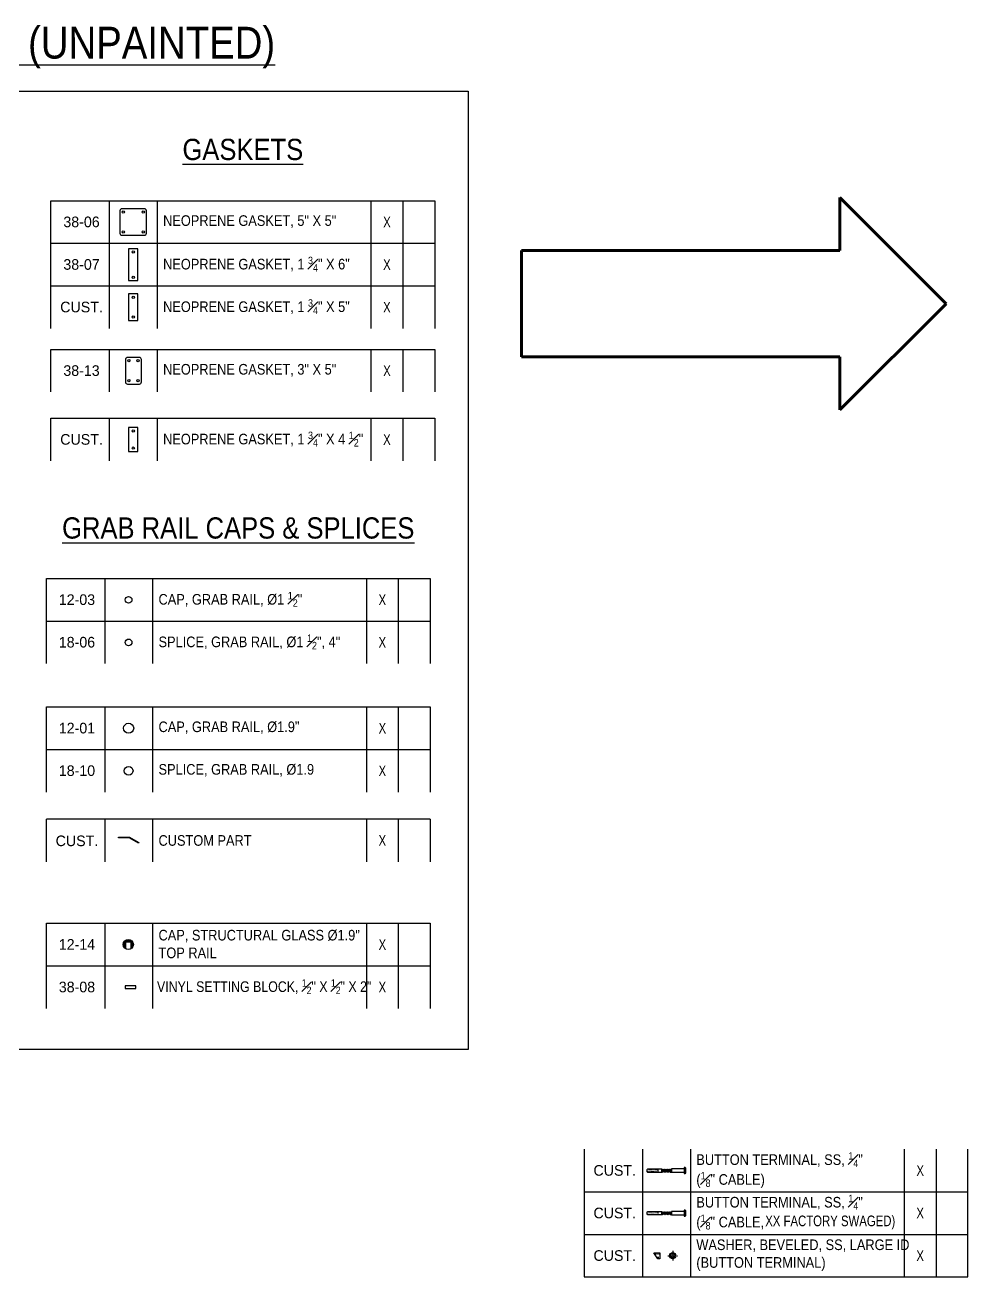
# Model space of a CAD drawing. Header units: inches. Extents: x -333 to 1223, y -450 to 45.
# Drawn here: x 756.2 to 933.8, y -190.4 to 45.4 of the extents above; entities that cross this region are included whole.
import ezdxf
from ezdxf.enums import TextEntityAlignment as Align

# ---------------------------------------------------------------- set-up
doc = ezdxf.new("R2010")
doc.units = ezdxf.units.IN
doc.header["$MEASUREMENT"] = 0
doc.linetypes.add('CENTERX2', pattern=[0.8, 0.5, -0.1, 0.1, -0.1])
doc.linetypes.add('HIDDEN2', pattern=[0.1875, 0.125, -0.0625])
for name, color, linetype in [('Dims', 1, 'Continuous'), ('NOTES', 7, 'Continuous'), ('PL', 252, 'Continuous')]:
    doc.layers.add(name, color=color, linetype=linetype)
doc.styles.add('Schedule', font='GOTHIC.TTF', dxfattribs={"width": 0.9})

# ---------------------------------------------------------------- blocks, each defined once
blk = doc.blocks.new('38-06-BLOCK-1')
for p, q in [((10.99, 0), (10.99, -8.01)), ((19.99, 0), (19.99, -8.01)), ((60.27, 0), (60.27, -8.01)), ((66.27, 0), (66.27, -8.01))]:
    blk.add_line(p, q)
blk.add_lwpolyline([(0, -8.01), (0, 0), (72.27, 0), (72.27, -8.01)])
blk.add_lwpolyline([(13.37, -6.51), (17.62, -6.51, 0.414214), (17.99, -6.13), (17.99, -1.88, 0.414214), (17.62, -1.51), (13.37, -1.51, 0.414214), (12.99, -1.88), (12.99, -6.13, 0.414214)], format="xyb", close=True)
for centre in [(13.62, -2.13), (17.37, -2.13), (13.62, -5.88), (17.37, -5.88)]:
    blk.add_circle(centre, 0.219)
at = {"layer": 'NOTES', "style": 'Schedule'}
blk.add_text('38-06', height=2, dxfattribs=at).set_placement((5.76, -3.98), align=Align.MIDDLE_CENTER)
at = {"layer": 'NOTES', "insert": (21.12, -3.92), "char_height": 2, "width": 39.1504, "attachment_point": 4, "style": 'Schedule'}
blk.add_mtext('\\A1;NEOPRENE GASKET, 5" X 5"', dxfattribs=at)
at = {"layer": 'NOTES', "style": 'Schedule', "width": 0.8}
blk.add_attdef('QTY', text='', height=2, dxfattribs=at).set_placement((63.27, -4.01), align=Align.MIDDLE_CENTER)
blk = doc.blocks.new('38-07-BLOCK-1')
for p, q in [((10.99, 0), (10.99, -8.01)), ((19.99, 0), (19.99, -8.01)), ((60.27, 0), (60.27, -8.01)), ((66.27, 0), (66.27, -8.01))]:
    blk.add_line(p, q)
blk.add_lwpolyline([(0, -8.01), (0, 0), (72.27, 0), (72.27, -8.01)])
blk.add_lwpolyline([(14.62, -7.01), (16.37, -7.01), (16.37, -1.01), (14.62, -1.01)], close=True)
for centre in [(15.49, -1.63), (15.49, -6.38)]:
    blk.add_circle(centre, 0.219)
at = {"layer": 'NOTES', "style": 'Schedule'}
blk.add_text('38-07', height=2, dxfattribs=at).set_placement((5.76, -3.98), align=Align.MIDDLE_CENTER)
at = {"layer": 'NOTES', "insert": (21.12, -3.92), "char_height": 2, "width": 39.1504, "attachment_point": 4, "style": 'Schedule'}
blk.add_mtext('\\A1;NEOPRENE GASKET, 1 {\\H0.7x;\\S3#4;}" X 6"', dxfattribs=at)
at = {"layer": 'NOTES', "style": 'Schedule', "width": 0.8}
blk.add_attdef('QTY', text='', height=2, dxfattribs=at).set_placement((63.27, -4.01), align=Align.MIDDLE_CENTER)
blk = doc.blocks.new('38-13-BLOCK-1')
for p, q in [((10.99, 0), (10.99, -8.01)), ((19.99, 0), (19.99, -8.01)), ((60.27, 0), (60.27, -8.01)), ((66.27, 0), (66.27, -8.01))]:
    blk.add_line(p, q)
blk.add_lwpolyline([(0, -8.01), (0, 0), (72.27, 0), (72.27, -8.01)])
blk.add_lwpolyline([(14.42, -6.51), (16.67, -6.51, 0.414214), (17.04, -6.13), (17.04, -1.88, 0.414214), (16.67, -1.51), (14.42, -1.51, 0.414214), (14.04, -1.88), (14.04, -6.13, 0.414214)], format="xyb", close=True)
for centre in [(14.67, -2.13), (16.42, -2.13), (14.67, -5.88), (16.42, -5.88)]:
    blk.add_circle(centre, 0.219)
at = {"layer": 'NOTES', "style": 'Schedule'}
blk.add_text('38-13', height=2, dxfattribs=at).set_placement((5.76, -3.98), align=Align.MIDDLE_CENTER)
at = {"layer": 'NOTES', "insert": (21.12, -3.92), "char_height": 2, "width": 39.1504, "attachment_point": 4, "style": 'Schedule'}
blk.add_mtext('\\A1;NEOPRENE GASKET, 3" X 5"', dxfattribs=at)
at = {"layer": 'NOTES', "style": 'Schedule', "width": 0.8}
blk.add_attdef('QTY', text='', height=2, dxfattribs=at).set_placement((63.27, -4.01), align=Align.MIDDLE_CENTER)
blk = doc.blocks.new('CUST-5')
for p, q in [((72.27, 0), (0, 0)), ((0, -8.01), (0, 0)), ((10.99, 0), (10.99, -8.01)), ((19.99, 0), (19.99, -8.01)), ((60.27, 0), (60.27, -8.01)), ((66.27, 0), (66.27, -8.01)), ((72.27, 0), (72.27, -8.01))]:
    blk.add_line(p, q)
at = {"layer": 'NOTES', "style": 'Schedule'}
blk.add_text('CUST.', height=2, dxfattribs=at).set_placement((5.76, -4.08), align=Align.MIDDLE_CENTER)
at = {"layer": 'NOTES', "style": 'Schedule', "width": 0.9}
blk.add_attdef('DESC.', text='', height=2, dxfattribs=at).set_placement((21.12, -4.01), align=Align.MIDDLE_LEFT)
at = {"layer": 'NOTES', "style": 'Schedule', "width": 0.8}
blk.add_attdef('QTY', text='', height=2, dxfattribs=at).set_placement((63.27, -4.01), align=Align.MIDDLE_CENTER)
blk = doc.blocks.new('NEXT')
at = {"layer": 'Dims', "color": 84, "lineweight": 70}
for p, q in [((90, -40), (70, -20)), ((70, -20), (70, -30)), ((10, -30), (10, -50)), ((70, -30), (10, -30)), ((90, -40), (70, -60)), ((70, -50), (10, -50)), ((70, -60), (70, -50))]:
    blk.add_line(p, q, dxfattribs=at)
blk = doc.blocks.new('PL-CUST.-NEO-4.5')
for p, q in [((10.99, 0), (10.99, -8.01)), ((19.99, 0), (19.99, -8.01)), ((60.27, 0), (60.27, -8.01)), ((66.27, 0), (66.27, -8.01))]:
    blk.add_line(p, q)
blk.add_lwpolyline([(0, -8.01), (0, 0), (72.27, 0), (72.27, -8.01)])
blk.add_lwpolyline([(14.62, -6.26), (16.37, -6.26), (16.37, -1.76), (14.62, -1.76)], close=True)
for centre in [(15.49, -2.38), (15.49, -5.63)]:
    blk.add_circle(centre, 0.219)
at = {"layer": 'NOTES', "style": 'Schedule'}
blk.add_text('CUST.', height=2, dxfattribs=at).set_placement((5.76, -3.98), align=Align.MIDDLE_CENTER)
at = {"layer": 'NOTES', "insert": (21.12, -3.92), "char_height": 2, "width": 39.1504, "attachment_point": 4, "style": 'Schedule'}
blk.add_mtext('\\A1;NEOPRENE GASKET, 1 {\\H0.7x;\\S3#4;}" X 4 {\\H0.7x;\\S1#2;}"', dxfattribs=at)
at = {"layer": 'NOTES', "style": 'Schedule', "width": 0.8}
blk.add_attdef('QTY', text='', height=2, dxfattribs=at).set_placement((63.27, -4.01), align=Align.MIDDLE_CENTER)
blk = doc.blocks.new('18-10-BLOCK-1')
for p, q in [((10.99, 0), (10.99, -8.01)), ((19.99, 0), (19.99, -8.01)), ((60.27, 0), (60.27, -8.01)), ((66.27, 0), (66.27, -8.01))]:
    blk.add_line(p, q)
blk.add_lwpolyline([(0, -8.01), (0, 0), (72.27, 0), (72.27, -8.01)])
blk.add_circle((15.49, -4.01), 0.825)
at = {"layer": 'NOTES', "style": 'Schedule'}
blk.add_text('18-10', height=2, dxfattribs=at).set_placement((5.76, -3.98), align=Align.MIDDLE_CENTER)
at = {"layer": 'NOTES', "insert": (21.12, -3.92), "char_height": 2, "width": 39.1504, "attachment_point": 4, "style": 'Schedule'}
blk.add_mtext('\\A1;SPLICE, GRAB RAIL, %%C1.9', dxfattribs=at)
at = {"layer": 'NOTES', "style": 'Schedule', "width": 0.8}
blk.add_attdef('QTY', text='', height=2, dxfattribs=at).set_placement((63.27, -4.01), align=Align.MIDDLE_CENTER)
blk = doc.blocks.new('18-06-BLOCK-1')
for p, q in [((10.99, 0), (10.99, -8.01)), ((19.99, 0), (19.99, -8.01)), ((60.27, 0), (60.27, -8.01)), ((66.27, 0), (66.27, -8.01))]:
    blk.add_line(p, q)
blk.add_lwpolyline([(0, -8.01), (0, 0), (72.27, 0), (72.27, -8.01)])
blk.add_circle((15.49, -4.01), 0.625)
at = {"layer": 'NOTES', "style": 'Schedule'}
blk.add_text('18-06', height=2, dxfattribs=at).set_placement((5.76, -3.98), align=Align.MIDDLE_CENTER)
at = {"layer": 'NOTES', "insert": (21.12, -3.92), "char_height": 2, "width": 39.1504, "attachment_point": 4, "style": 'Schedule'}
blk.add_mtext('\\A1;SPLICE, GRAB RAIL, %%C1 {\\H0.7x;\\S1#2;}", 4"', dxfattribs=at)
at = {"layer": 'NOTES', "style": 'Schedule', "width": 0.8}
blk.add_attdef('QTY', text='', height=2, dxfattribs=at).set_placement((63.27, -4.01), align=Align.MIDDLE_CENTER)
blk = doc.blocks.new('12-01-BLOCK')
for p, q in [((10.99, 0), (10.99, -8.01)), ((19.99, 0), (19.99, -8.01)), ((60.27, 0), (60.27, -8.01)), ((66.27, 0), (66.27, -8.01))]:
    blk.add_line(p, q)
blk.add_lwpolyline([(0, -8.01), (0, 0), (72.27, 0), (72.27, -8.01)])
blk.add_circle((15.49, -4.01), 0.95)
at = {"layer": 'NOTES', "style": 'Schedule'}
blk.add_text('12-01', height=2, dxfattribs=at).set_placement((5.76, -3.98), align=Align.MIDDLE_CENTER)
at = {"layer": 'NOTES', "insert": (21.12, -3.92), "char_height": 2, "width": 39.1504, "attachment_point": 4, "style": 'Schedule'}
blk.add_mtext('\\A1;CAP, GRAB RAIL, %%C1.9"', dxfattribs=at)
at = {"layer": 'NOTES', "style": 'Schedule', "width": 0.8}
blk.add_attdef('QTY', text='', height=2, dxfattribs=at).set_placement((63.27, -4.01), align=Align.MIDDLE_CENTER)
blk = doc.blocks.new('12-03-BLOCK')
for p, q in [((10.99, 0), (10.99, -8.01)), ((19.99, 0), (19.99, -8.01)), ((60.27, 0), (60.27, -8.01)), ((66.27, 0), (66.27, -8.01))]:
    blk.add_line(p, q)
blk.add_lwpolyline([(0, -8.01), (0, 0), (72.27, 0), (72.27, -8.01)])
blk.add_circle((15.49, -4.01), 0.625)
at = {"layer": 'NOTES', "style": 'Schedule'}
blk.add_text('12-03', height=2, dxfattribs=at).set_placement((5.76, -3.98), align=Align.MIDDLE_CENTER)
at = {"layer": 'NOTES', "insert": (21.12, -3.92), "char_height": 2, "width": 39.1504, "attachment_point": 4, "style": 'Schedule'}
blk.add_mtext('\\A1;CAP, GRAB RAIL, %%C1 {\\H0.7x;\\S1#2;}"', dxfattribs=at)
at = {"layer": 'NOTES', "style": 'Schedule', "width": 0.8}
blk.add_attdef('QTY', text='', height=2, dxfattribs=at).set_placement((63.27, -4.01), align=Align.MIDDLE_CENTER)
blk = doc.blocks.new('PL-CUST.-B.TERM-FS')
for p, q in [((10.99, 0), (10.99, -8.01)), ((19.99, 0), (19.99, -8.01)), ((60.27, 0), (60.27, -8.01)), ((66.27, 0), (66.27, -8.01)), ((14.65, -4.2), (14.65, -3.83)), ((14.75, -3.83), (14.72, -4.2)), ((14.8, -3.76), (14.77, -4.28)), ((14.86, -3.83), (14.83, -4.2)), ((14.91, -3.76), (14.88, -4.28)), ((14.97, -3.83), (14.94, -4.2)), ((15.03, -3.76), (15, -4.28)), ((15.08, -3.83), (15.05, -4.2)), ((15.14, -3.76), (15.11, -4.28)), ((15.19, -3.83), (15.16, -4.2)), ((15.25, -3.76), (15.22, -4.28)), ((15.31, -3.83), (15.28, -4.2)), ((15.36, -3.76), (15.33, -4.28)), ((15.42, -3.83), (15.39, -4.2)), ((15.47, -3.76), (15.44, -4.28)), ((15.53, -3.83), (15.5, -4.2)), ((15.59, -3.76), (15.56, -4.28)), ((15.64, -3.83), (15.61, -4.2)), ((15.7, -3.76), (15.67, -4.28)), ((15.75, -3.83), (15.72, -4.2)), ((15.81, -3.76), (15.78, -4.28)), ((15.87, -3.83), (15.84, -4.2)), ((15.92, -3.76), (15.89, -4.28)), ((15.98, -3.83), (15.95, -4.2)), ((16.03, -3.76), (16, -4.28)), ((16.09, -3.83), (16.06, -4.2)), ((16.15, -3.76), (16.12, -4.28)), ((16.2, -3.83), (16.17, -4.2)), ((16.26, -3.76), (16.23, -4.28)), ((16.31, -3.83), (16.28, -4.2)), ((16.37, -3.76), (16.34, -4.28)), ((16.43, -3.83), (16.4, -4.2)), ((16.47, -3.98), (16.45, -4.28)), ((18.84, -3.7), (16.47, -3.7)), ((16.47, -3.7), (16.47, -4.33)), ((16.47, -4.33), (18.84, -4.33)), ((19.03, -3.45), (18.84, -3.45)), ((18.84, -3.45), (18.84, -4.58)), ((18.84, -4.58), (19.03, -4.58)), ((19.03, -3.45), (19.03, -4.58)), ((19.16, -4.35), (19.16, -3.69))]:
    blk.add_line(p, q)
for points in [[(0, 0), (0, -8.01), (72.27, -8.01), (72.27, 0)], [(14.75, -3.83), (14.65, -3.83)], [(14.65, -4.2), (14.72, -4.2)], [(14.72, -4.2), (14.77, -4.28), (14.78, -4.28), (14.82, -4.2)], [(14.75, -3.83), (14.8, -3.76), (14.81, -3.76), (14.85, -3.83)], [(14.82, -4.2), (14.83, -4.2)], [(14.83, -4.2), (14.88, -4.28), (14.89, -4.28), (14.93, -4.2)], [(14.85, -3.83), (14.86, -3.83)], [(14.86, -3.83), (14.91, -3.76), (14.92, -3.76), (14.96, -3.83)], [(14.93, -4.2), (14.95, -4.2)], [(14.95, -4.2), (14.99, -4.28), (15, -4.28), (15.05, -4.2)], [(14.96, -3.83), (14.98, -3.83)], [(14.98, -3.83), (15.02, -3.76), (15.03, -3.76), (15.08, -3.83)], [(15.05, -4.2), (15.06, -4.2)], [(15.06, -4.2), (15.1, -4.28), (15.11, -4.28), (15.16, -4.2)], [(15.08, -3.83), (15.09, -3.83)], [(15.09, -3.83), (15.13, -3.76), (15.14, -3.76), (15.19, -3.83)], [(15.16, -4.2), (15.17, -4.2)], [(15.17, -4.2), (15.21, -4.28), (15.23, -4.28), (15.27, -4.2)], [(15.19, -3.83), (15.2, -3.83)], [(15.2, -3.83), (15.24, -3.76), (15.26, -3.76), (15.3, -3.83)], [(15.27, -4.2), (15.28, -4.2)], [(15.28, -4.2), (15.33, -4.28), (15.34, -4.28), (15.38, -4.2)], [(15.3, -3.83), (15.31, -3.83)], [(15.31, -3.83), (15.36, -3.76), (15.37, -3.76), (15.41, -3.83)], [(15.38, -4.2), (15.39, -4.2)], [(15.39, -4.2), (15.44, -4.28), (15.45, -4.28), (15.49, -4.2)], [(15.41, -3.83), (15.42, -3.83)], [(15.42, -3.83), (15.47, -3.76), (15.48, -3.76), (15.52, -3.83)], [(15.49, -4.2), (15.51, -4.2)], [(15.51, -4.2), (15.55, -4.28), (15.56, -4.28), (15.61, -4.2)], [(15.52, -3.83), (15.54, -3.83)], [(15.54, -3.83), (15.58, -3.76), (15.59, -3.76), (15.64, -3.83)], [(15.61, -4.2), (15.62, -4.2)], [(15.62, -4.2), (15.66, -4.28), (15.67, -4.28), (15.72, -4.2)], [(15.64, -3.83), (15.65, -3.83)], [(15.65, -3.83), (15.69, -3.76), (15.7, -3.76), (15.75, -3.83)], [(15.72, -4.2), (15.73, -4.2)], [(15.73, -4.2), (15.77, -4.28), (15.79, -4.28), (15.83, -4.2)], [(15.75, -3.83), (15.76, -3.83)], [(15.76, -3.83), (15.8, -3.76), (15.82, -3.76), (15.86, -3.83)], [(15.84, -4.2), (15.89, -4.28), (15.9, -4.28), (15.94, -4.2)], [(15.86, -3.83), (15.87, -3.83)], [(15.87, -3.83), (15.92, -3.76), (15.93, -3.76), (15.97, -3.83)], [(15.94, -4.2), (15.95, -4.2)], [(15.95, -4.2), (16, -4.28), (16.01, -4.28), (16.05, -4.2)], [(15.97, -3.83), (15.98, -3.83)], [(15.98, -3.83), (16.03, -3.76), (16.04, -3.76), (16.08, -3.83)], [(16.05, -4.2), (16.07, -4.2)], [(16.07, -4.2), (16.11, -4.28), (16.12, -4.28), (16.17, -4.2)], [(16.08, -3.83), (16.1, -3.83)], [(16.1, -3.83), (16.14, -3.76), (16.15, -3.76), (16.2, -3.83)], [(16.17, -4.2), (16.18, -4.2)], [(16.18, -4.2), (16.22, -4.28), (16.23, -4.28), (16.28, -4.2)], [(16.2, -3.83), (16.21, -3.83)], [(16.21, -3.83), (16.25, -3.76), (16.26, -3.76), (16.31, -3.83)], [(16.28, -4.2), (16.29, -4.2)], [(16.29, -4.2), (16.33, -4.28), (16.35, -4.28), (16.39, -4.2)], [(16.31, -3.83), (16.32, -3.83)], [(16.32, -3.83), (16.36, -3.76), (16.38, -3.76), (16.42, -3.83)], [(16.39, -4.2), (16.4, -4.2)], [(16.4, -4.2), (16.45, -4.28), (16.46, -4.28), (16.47, -4.26)], [(16.42, -3.83), (16.43, -3.83)], [(16.43, -3.83), (16.47, -3.77)]]:
    blk.add_lwpolyline(points)
blk.add_lwpolyline([(11.94, -4.28), (14.65, -4.28), (14.65, -3.76), (11.94, -3.76), (11.81, -3.85), (11.81, -4.18)], close=True)
at = {"linetype": 'HIDDEN2', "ltscale": 0.5}
blk.add_lwpolyline([(11.81, -4.18), (13.94, -4.18), (13.94, -3.85), (11.81, -3.85)], close=True, dxfattribs=at)
for centre, start, end in [((18.86, -3.7), 1.5807, 54.7108), ((18.86, -4.34), 305.2892, 358.4193)]:
    blk.add_arc(centre, 0.296, start, end)
at = {"layer": 'NOTES', "style": 'Schedule'}
blk.add_text('CUST.', height=2, dxfattribs=at).set_placement((5.76, -3.98), align=Align.MIDDLE_CENTER)
at = {"layer": 'NOTES', "insert": (21.12, -3.92), "char_height": 2, "width": 39.1504, "attachment_point": 4, "style": 'Schedule'}
blk.add_mtext('\\A1;BUTTON TERMINAL, SS, {\\H0.7x;\\S1#4;\\H1.4286x;"\\P(\\H0.7x;\\S1#8;\\H1.4286x;" CABLE,}', dxfattribs=at)
at = {"layer": 'NOTES', "style": 'Schedule', "width": 0.8}
blk.add_attdef('FS', text='', height=2, dxfattribs=at).set_placement((34.09, -5.47), align=Align.MIDDLE_LEFT)
blk.add_attdef('X', text='', height=2, dxfattribs=at).set_placement((63.27, -4.01), align=Align.MIDDLE_CENTER)
blk = doc.blocks.new('PL-CUST.-B.TERM')
for p, q in [((10.99, 0), (10.99, -8.01)), ((19.99, 0), (19.99, -8.01)), ((60.27, 0), (60.27, -8.01)), ((66.27, 0), (66.27, -8.01)), ((14.65, -4.2), (14.65, -3.83)), ((14.75, -3.83), (14.72, -4.2)), ((14.8, -3.76), (14.77, -4.28)), ((14.86, -3.83), (14.83, -4.2)), ((14.91, -3.76), (14.88, -4.28)), ((14.97, -3.83), (14.94, -4.2)), ((15.03, -3.76), (15, -4.28)), ((15.08, -3.83), (15.05, -4.2)), ((15.14, -3.76), (15.11, -4.28)), ((15.19, -3.83), (15.16, -4.2)), ((15.25, -3.76), (15.22, -4.28)), ((15.31, -3.83), (15.28, -4.2)), ((15.36, -3.76), (15.33, -4.28)), ((15.42, -3.83), (15.39, -4.2)), ((15.47, -3.76), (15.44, -4.28)), ((15.53, -3.83), (15.5, -4.2)), ((15.59, -3.76), (15.56, -4.28)), ((15.64, -3.83), (15.61, -4.2)), ((15.7, -3.76), (15.67, -4.28)), ((15.75, -3.83), (15.72, -4.2)), ((15.81, -3.76), (15.78, -4.28)), ((15.87, -3.83), (15.84, -4.2)), ((15.92, -3.76), (15.89, -4.28)), ((15.98, -3.83), (15.95, -4.2)), ((16.03, -3.76), (16, -4.28)), ((16.09, -3.83), (16.06, -4.2)), ((16.15, -3.76), (16.12, -4.28)), ((16.2, -3.83), (16.17, -4.2)), ((16.26, -3.76), (16.23, -4.28)), ((16.31, -3.83), (16.28, -4.2)), ((16.37, -3.76), (16.34, -4.28)), ((16.43, -3.83), (16.4, -4.2)), ((16.47, -3.98), (16.45, -4.28)), ((18.84, -3.7), (16.47, -3.7)), ((16.47, -3.7), (16.47, -4.33)), ((16.47, -4.33), (18.84, -4.33)), ((19.03, -3.45), (18.84, -3.45)), ((18.84, -3.45), (18.84, -4.58)), ((18.84, -4.58), (19.03, -4.58)), ((19.03, -3.45), (19.03, -4.58)), ((19.16, -4.35), (19.16, -3.69))]:
    blk.add_line(p, q)
for points in [[(0, 0), (0, -8.01), (72.27, -8.01), (72.27, 0)], [(14.75, -3.83), (14.65, -3.83)], [(14.65, -4.2), (14.72, -4.2)], [(14.72, -4.2), (14.77, -4.28), (14.78, -4.28), (14.82, -4.2)], [(14.75, -3.83), (14.8, -3.76), (14.81, -3.76), (14.85, -3.83)], [(14.82, -4.2), (14.83, -4.2)], [(14.83, -4.2), (14.88, -4.28), (14.89, -4.28), (14.93, -4.2)], [(14.85, -3.83), (14.86, -3.83)], [(14.86, -3.83), (14.91, -3.76), (14.92, -3.76), (14.96, -3.83)], [(14.93, -4.2), (14.95, -4.2)], [(14.95, -4.2), (14.99, -4.28), (15, -4.28), (15.05, -4.2)], [(14.96, -3.83), (14.98, -3.83)], [(14.98, -3.83), (15.02, -3.76), (15.03, -3.76), (15.08, -3.83)], [(15.05, -4.2), (15.06, -4.2)], [(15.06, -4.2), (15.1, -4.28), (15.11, -4.28), (15.16, -4.2)], [(15.08, -3.83), (15.09, -3.83)], [(15.09, -3.83), (15.13, -3.76), (15.14, -3.76), (15.19, -3.83)], [(15.16, -4.2), (15.17, -4.2)], [(15.17, -4.2), (15.21, -4.28), (15.23, -4.28), (15.27, -4.2)], [(15.19, -3.83), (15.2, -3.83)], [(15.2, -3.83), (15.24, -3.76), (15.26, -3.76), (15.3, -3.83)], [(15.27, -4.2), (15.28, -4.2)], [(15.28, -4.2), (15.33, -4.28), (15.34, -4.28), (15.38, -4.2)], [(15.3, -3.83), (15.31, -3.83)], [(15.31, -3.83), (15.36, -3.76), (15.37, -3.76), (15.41, -3.83)], [(15.38, -4.2), (15.39, -4.2)], [(15.39, -4.2), (15.44, -4.28), (15.45, -4.28), (15.49, -4.2)], [(15.41, -3.83), (15.42, -3.83)], [(15.42, -3.83), (15.47, -3.76), (15.48, -3.76), (15.52, -3.83)], [(15.49, -4.2), (15.51, -4.2)], [(15.51, -4.2), (15.55, -4.28), (15.56, -4.28), (15.61, -4.2)], [(15.52, -3.83), (15.54, -3.83)], [(15.54, -3.83), (15.58, -3.76), (15.59, -3.76), (15.64, -3.83)], [(15.61, -4.2), (15.62, -4.2)], [(15.62, -4.2), (15.66, -4.28), (15.67, -4.28), (15.72, -4.2)], [(15.64, -3.83), (15.65, -3.83)], [(15.65, -3.83), (15.69, -3.76), (15.7, -3.76), (15.75, -3.83)], [(15.72, -4.2), (15.73, -4.2)], [(15.73, -4.2), (15.77, -4.28), (15.79, -4.28), (15.83, -4.2)], [(15.75, -3.83), (15.76, -3.83)], [(15.76, -3.83), (15.8, -3.76), (15.82, -3.76), (15.86, -3.83)], [(15.84, -4.2), (15.89, -4.28), (15.9, -4.28), (15.94, -4.2)], [(15.86, -3.83), (15.87, -3.83)], [(15.87, -3.83), (15.92, -3.76), (15.93, -3.76), (15.97, -3.83)], [(15.94, -4.2), (15.95, -4.2)], [(15.95, -4.2), (16, -4.28), (16.01, -4.28), (16.05, -4.2)], [(15.97, -3.83), (15.98, -3.83)], [(15.98, -3.83), (16.03, -3.76), (16.04, -3.76), (16.08, -3.83)], [(16.05, -4.2), (16.07, -4.2)], [(16.07, -4.2), (16.11, -4.28), (16.12, -4.28), (16.17, -4.2)], [(16.08, -3.83), (16.1, -3.83)], [(16.1, -3.83), (16.14, -3.76), (16.15, -3.76), (16.2, -3.83)], [(16.17, -4.2), (16.18, -4.2)], [(16.18, -4.2), (16.22, -4.28), (16.23, -4.28), (16.28, -4.2)], [(16.2, -3.83), (16.21, -3.83)], [(16.21, -3.83), (16.25, -3.76), (16.26, -3.76), (16.31, -3.83)], [(16.28, -4.2), (16.29, -4.2)], [(16.29, -4.2), (16.33, -4.28), (16.35, -4.28), (16.39, -4.2)], [(16.31, -3.83), (16.32, -3.83)], [(16.32, -3.83), (16.36, -3.76), (16.38, -3.76), (16.42, -3.83)], [(16.39, -4.2), (16.4, -4.2)], [(16.4, -4.2), (16.45, -4.28), (16.46, -4.28), (16.47, -4.26)], [(16.42, -3.83), (16.43, -3.83)], [(16.43, -3.83), (16.47, -3.77)]]:
    blk.add_lwpolyline(points)
blk.add_lwpolyline([(11.94, -4.28), (14.65, -4.28), (14.65, -3.76), (11.94, -3.76), (11.81, -3.85), (11.81, -4.18)], close=True)
at = {"linetype": 'HIDDEN2', "ltscale": 0.5}
blk.add_lwpolyline([(11.81, -4.18), (13.94, -4.18), (13.94, -3.85), (11.81, -3.85)], close=True, dxfattribs=at)
for centre, start, end in [((18.86, -3.7), 1.5807, 54.7108), ((18.86, -4.34), 305.2892, 358.4193)]:
    blk.add_arc(centre, 0.296, start, end)
at = {"layer": 'NOTES', "style": 'Schedule'}
blk.add_text('CUST.', height=2, dxfattribs=at).set_placement((5.76, -3.98), align=Align.MIDDLE_CENTER)
at = {"layer": 'NOTES', "insert": (21.12, -3.92), "char_height": 2, "width": 39.1504, "attachment_point": 4, "style": 'Schedule'}
blk.add_mtext('\\A1;BUTTON TERMINAL, SS, {\\H0.7x;\\S1#4;\\H1.4286x;"\\P(\\H0.7x;\\S1#8;\\H1.4286x;" CABLE)}', dxfattribs=at)
at = {"layer": 'NOTES', "style": 'Schedule', "width": 0.8}
blk.add_attdef('X', text='', height=2, dxfattribs=at).set_placement((63.27, -4.01), align=Align.MIDDLE_CENTER)
blk = doc.blocks.new('PL-CUST.-BEVELED WASHER-BUTTON TERM.')
for p, q in [((10.99, 0), (10.99, -8.01)), ((19.99, 0), (19.99, -8.01)), ((60.27, 0), (60.27, -8.01)), ((66.27, 0), (66.27, -8.01))]:
    blk.add_line(p, q)
blk.add_lwpolyline([(0, 0), (0, -8.01), (72.27, -8.01), (72.27, 0)])
blk.add_lwpolyline([(13.13, -3.44), (14.26, -3.44), (14.26, -4.57), (13.85, -4.57)], close=True)
at = {"linetype": 'HIDDEN2', "ltscale": 0.375}
blk.add_lwpolyline([(13.25, -3.63), (14.26, -3.63), (14.26, -4.38), (13.73, -4.38)], close=True, dxfattribs=at)
at = {"linetype": 'CENTERX2', "ltscale": 0.375}
for points in [[(15.74, -4.01), (17.61, -4.01)], [(16.67, -3.07), (16.67, -4.94)]]:
    blk.add_lwpolyline(points, dxfattribs=at)
for radius in [0.562, 0.375]:
    blk.add_circle((16.67, -4.01), radius)
at = {"layer": 'NOTES', "style": 'Schedule'}
blk.add_text('CUST.', height=2, dxfattribs=at).set_placement((5.76, -3.98), align=Align.MIDDLE_CENTER)
at = {"layer": 'NOTES', "insert": (21.12, -3.92), "char_height": 2, "width": 39.1504, "attachment_point": 4, "style": 'Schedule'}
blk.add_mtext('\\A1;WASHER, BEVELED, SS, LARGE ID\\P(BUTTON TERMINAL)', dxfattribs=at)
at = {"layer": 'NOTES', "style": 'Schedule', "width": 0.8}
blk.add_attdef('X', text='', height=2, dxfattribs=at).set_placement((63.27, -4.01), align=Align.MIDDLE_CENTER)
blk = doc.blocks.new('PL-CUST.-NEO-1.75X5')
for p, q in [((10.99, 0), (10.99, -8.01)), ((19.99, 0), (19.99, -8.01)), ((60.27, 0), (60.27, -8.01)), ((66.27, 0), (66.27, -8.01))]:
    blk.add_line(p, q)
blk.add_lwpolyline([(0, -8.01), (0, 0), (72.27, 0), (72.27, -8.01)])
blk.add_lwpolyline([(14.62, -6.51), (16.37, -6.51), (16.37, -1.51), (14.62, -1.51)], close=True)
for centre in [(15.49, -2.13), (15.49, -5.88)]:
    blk.add_circle(centre, 0.219)
at = {"layer": 'NOTES', "style": 'Schedule'}
blk.add_text('CUST.', height=2, dxfattribs=at).set_placement((5.76, -3.98), align=Align.MIDDLE_CENTER)
at = {"layer": 'NOTES', "insert": (21.12, -3.92), "char_height": 2, "width": 39.1504, "attachment_point": 4, "style": 'Schedule'}
blk.add_mtext('\\A1;NEOPRENE GASKET, 1 {\\H0.7x;\\S3#4;}" X 5"', dxfattribs=at)
at = {"layer": 'NOTES', "style": 'Schedule', "width": 0.8}
blk.add_attdef('QTY', text='', height=2, dxfattribs=at).set_placement((63.27, -4.01), align=Align.MIDDLE_CENTER)
blk = doc.blocks.new('38-08')
for p, q in [((10.99, 0), (10.99, -8.01)), ((19.99, 0), (19.99, -8.01)), ((60.27, 0), (60.27, -8.01)), ((66.27, 0), (66.27, -8.01))]:
    blk.add_line(p, q)
blk.add_lwpolyline([(0, -8.01), (0, 0), (72.27, 0), (72.27, -8.01)])
blk.add_lwpolyline([(14.82, -4.26), (16.82, -4.26), (16.82, -3.76), (14.82, -3.76)], close=True)
at = {"layer": 'NOTES', "style": 'Schedule'}
blk.add_text('38-08', height=2, dxfattribs=at).set_placement((5.76, -3.98), align=Align.MIDDLE_CENTER)
at = {"layer": 'NOTES', "insert": (20.83, -3.92), "char_height": 2, "width": 39.1504, "attachment_point": 4, "style": 'Schedule'}
blk.add_mtext('\\A1;{\\W0.87;VINYL SETTING BLOCK, \\H0.7x;\\S1#2;\\H1.4286x;" X \\H0.7x;\\S1#2;\\H1.4286x;" X 2"}', dxfattribs=at)
at = {"layer": 'NOTES', "style": 'Schedule', "width": 0.8}
blk.add_attdef('QTY', text='', height=2, dxfattribs=at).set_placement((63.27, -4.01), align=Align.MIDDLE_CENTER)
blk = doc.blocks.new('12-14-BLOCK')
for p, q in [((10.99, 0), (10.99, -8.01)), ((19.99, 0), (19.99, -8.01)), ((60.27, 0), (60.27, -8.01)), ((66.27, 0), (66.27, -8.01))]:
    blk.add_line(p, q)
blk.add_lwpolyline([(0, -8.01), (0, 0), (72.27, 0), (72.27, -8.01)])
for points in [[(15.92, -4.69, 3.11955), (14.95, -4.69), (14.95, -3.68, -0.414214), (15.11, -3.52), (15.76, -3.52, -0.414214), (15.92, -3.68)], [(14.83, -4.4, -0.300243), (14.84, -3.6, 0.067262), (14.83, -3.68)], [(15.03, -3.41, -0.305098), (15.83, -3.41, 0.066358), (15.76, -3.4), (15.11, -3.4, 0.066358)], [(16.04, -4.4, 0.300243), (16.03, -3.6, -0.067262), (16.04, -3.68)]]:
    blk.add_lwpolyline(points, format="xyb", close=True)
blk.add_circle((15.43, -4.01), 0.955)
at = {"layer": 'NOTES', "style": 'Schedule'}
blk.add_text('12-14', height=2, dxfattribs=at).set_placement((5.76, -3.98), align=Align.MIDDLE_CENTER)
at = {"layer": 'NOTES', "insert": (21.12, -3.92), "char_height": 2, "width": 39.1504, "attachment_point": 4, "style": 'Schedule'}
blk.add_mtext('\\A1;CAP, STRUCTURAL GLASS %%C1.9" TOP RAIL', dxfattribs=at)
at = {"layer": 'NOTES', "style": 'Schedule', "width": 0.8}
blk.add_attdef('QTY', text='', height=2, dxfattribs=at).set_placement((63.27, -4.01), align=Align.MIDDLE_CENTER)

msp = doc.modelspace()

# ---------------------------------------------------------------- linework, layer by layer
at = {"layer": 'PL'}
for points in [[(668.64871, 32.89608), (839.67846, 32.89608), (839.67846, -147.5), (668.64871, -147.5)], [(777.57204, -108.66632), (775.83999, -107.66632), (773.83999, -107.66632), (773.83999, -107.54132), (775.87348, -107.54132), (777.63454, -108.55807)]]:
    msp.add_lwpolyline(points, close=True, dxfattribs=at)

# ---------------------------------------------------------------- block references
at = {"layer": 'Dims'}
msp.add_blockref('NEXT', (839.67846, 32.89608), dxfattribs=at)
at = {"layer": 'PL'}
for name, p, values in [('38-06-BLOCK-1', (761.09099, 12.28932), {'QTY': 'X'}), ('38-07-BLOCK-1', (761.09099, 4.27478), {'QTY': 'X'}), ('PL-CUST.-NEO-1.75X5', (761.09099, -3.73977), {'QTY': 'X'}), ('38-13-BLOCK-1', (761.09099, -15.70843), {'QTY': 'X'}), ('12-03-BLOCK', (760.23031, -58.83983), {'QTY': 'X'}), ('18-06-BLOCK-1', (760.23031, -66.85437), {'QTY': 'X'}), ('18-10-BLOCK-1', (760.23031, -91.04382), {'QTY': 'X'}), ('CUST-5', (760.23031, -104.15822), {'DESC.': 'CUSTOM PART', 'QTY': 'X'}), ('12-14-BLOCK', (760.23031, -123.76163), {'QTY': 'X'}), ('38-08', (760.23031, -131.77618), {'QTY': 'X'}), ('PL-CUST.-B.TERM', (861.50711, -166.31756), {'X': 'X'}), ('PL-CUST.-B.TERM-FS', (861.50711, -174.33211), {'X': 'X', 'FS': 'XX FACTORY SWAGED)'}), ('PL-CUST.-BEVELED WASHER-BUTTON TERM.', (861.50711, -182.34665), {'X': 'X'})]:
    msp.add_blockref(name, p, dxfattribs=at).add_auto_attribs(values)
ref = msp.add_blockref('PL-CUST.-NEO-4.5', (761.09099, -28.66656), dxfattribs=at)
ref.add_attrib('X', 'X', dxfattribs={"layer": 'NOTES', "height": 2, "style": 'Schedule', "width": 0.8}).set_placement((824.36093, -32.67384), align=Align.MIDDLE_CENTER)
ref = msp.add_blockref('12-01-BLOCK', (760.23031, -83.02927), dxfattribs=at)
ref.add_attrib('X', 'X', dxfattribs={"layer": 'NOTES', "height": 2, "style": 'Schedule', "width": 0.8}).set_placement((823.50025, -87.03654), align=Align.MIDDLE_CENTER)

# ---------------------------------------------------------------- texts
at = {"layer": 'NOTES', "attachment_point": 8, "style": 'Schedule'}
for s, insert, char_height, width in [('{\\LSMALL PARTS (UNPAINTED)}', (754.16358, 37.25219), 6, 99.3487463), ('{\\LGASKETS}', (797.22596, 19.89526), 4, 33.4135396), ('{\\LGRAB RAIL CAPS & SPLICES}', (796.36528, -51.3797), 4, 72.26994)]:
    msp.add_mtext(s, dxfattribs=dict(at, insert=insert, char_height=char_height, width=width))

doc.saveas('drawing.dxf')
